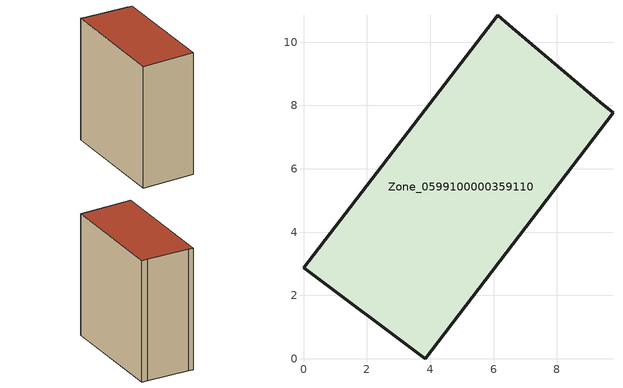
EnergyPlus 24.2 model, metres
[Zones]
Zone_0599100000359110
 floor ground (C_G): 0,2.88 6.14,10.85 6.49,10.54 9.37,8.1 9.77,7.77 3.84,0 z3.58
 wall outside (C_F): 3.84,0 9.77,7.77 9.37,8.1 6.49,10.54 6.14,10.85 0,2.88 3.84,0 z3.58:14.76
 roof outside (C_R): 6.14,10.85 0,2.88 3.84,0 9.77,7.77 9.37,8.1 6.49,10.54 z14.76
[BUILDING]
Pand.0599100000359110: North Axis=0; Terrain=City; Loads Convergence Tolerance Value=0.04; Temperature Convergence Tolerance Value=0.4; Solar Distribution=FullExterior; Maximum Number of Warmup Days=25; Minimum Number of Warmup Days=1
[Site:Location]
Rotterdam.The.Hague.AP_ZH_NLD Design_Conditions: Latitude=51.96; Longitude=4.45; Time Zone=1; Elevation=-4.5
[SITE:GROUNDTEMPERATURE:BUILDINGSURFACE]
18, 18, 18, 18, 18, 18, 18, 18, 18, 18, 18, 18
[MATERIAL] Thermal Absorptance=0.9; Solar Absorptance=0.7; Visible Absorptance=0.7
Name | Roughness | Thickness | Conductivity | Density | Specific Heat
G.TI.1992-2005 | MediumSmooth | 0.15 | 0.06 | 540 | 1210
F.TI.1992-2005 | Rough | 0.3 | 0.12 | 1920 | 840
R.TI.1992-2005 | MediumRough | 0.2 | 0.08 | 1500 | 1000
[CONSTRUCTION]
C_G: G.TI.1992-2005
C_F: F.TI.1992-2005
C_R: R.TI.1992-2005
[ZONE]
Zone_0599100000359110: Type=1; Multiplier=1; Ceiling Height=Autocalculate; Volume=Autocalculate; Floor Area=autocalculate; Part of Total Floor Area=Yes
[ZONEINFILTRATION:DESIGNFLOWRATE]
Infil_Zone_0599100000359110: Zone or ZoneList or Space or SpaceList=Zone_0599100000359110; Schedule=AlwaysOn; Design Flow Rate Calculation Method=Flow/Area; Flow Rate per Floor Area=0.0015; Constant Term Coefficient=1; Temperature Term Coefficient=0; Velocity Term Coefficient=0; Velocity Squared Term Coefficient=0
[HVACTEMPLATE:ZONE:IDEALLOADSAIRSYSTEM]
Zone_0599100000359110: Maximum Heating Supply Air Temperature=50; Minimum Cooling Supply Air Temperature=13; Maximum Heating Supply Air Humidity Ratio=0.0156; Minimum Cooling Supply Air Humidity Ratio=0.0077; Heating Limit=NoLimit; Cooling Limit=NoLimit; Dehumidification Control Type=ConstantSensibleHeatRatio; Cooling Sensible Heat Ratio=0.7; Dehumidification Setpoint=60; Humidification Control Type=None; Humidification Setpoint=30; Outdoor Air Method=None; Outdoor Air Flow Rate per Person=0.00944; Outdoor Air Flow Rate per Zone Floor Area=0; Outdoor Air Flow Rate per Zone=0; Demand Controlled Ventilation Type=None; Outdoor Air Economizer Type=NoEconomizer; Heat Recovery Type=None; Sensible Heat Recovery Effectiveness=0.7; Latent Heat Recovery Effectiveness=0.65
[ZONECONTROL:THERMOSTAT]
ThermostatControl_Zone_0599100000359110: Zone or ZoneList=Zone_0599100000359110; Control Type Schedule=DualSetpointControlType; Control 1=Thermostat_Zone_0599100000359110; Temperature Difference Between Cutout And Setpoint=0
[THERMOSTATSETPOINT:DUALSETPOINT]
Thermostat_Zone_0599100000359110: Heating Setpoint Temperature Schedule=HeatingSetpoint_Zone_0599100000359110; Cooling Setpoint Temperature Schedule=CoolingSetpoint_Zone_0599100000359110
[SCHEDULE:COMPACT]
HeatingSetpoint_Zone_0599100000359110: Through: 12/31, For: AllDays, Until: 24:00, 21
CoolingSetpoint_Zone_0599100000359110: Through: 12/31, For: AllDays, Until: 24:00, 24
DualSetpointControlType: Through: 12/31, For: AllDays, Until: 24:00, 4
AlwaysOn: Through: 12/31, For: AllDays, Until: 24:00, 1
